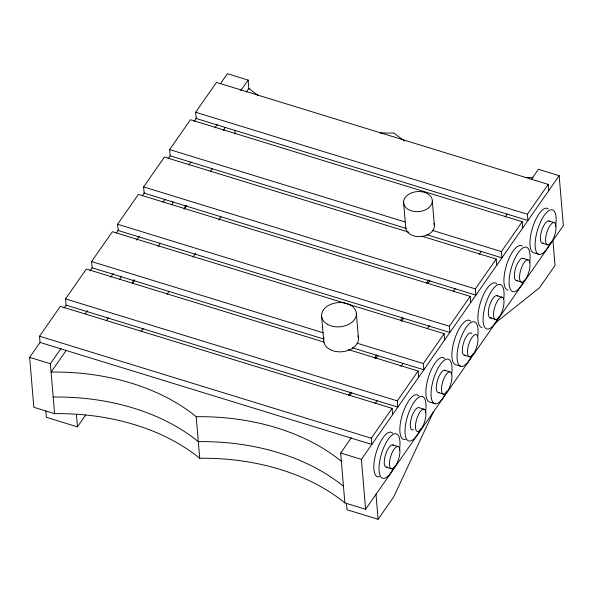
<?xml version="1.0" encoding="UTF-8"?>
<svg xmlns="http://www.w3.org/2000/svg" width="593" height="593" viewBox="0 0 593 593"><rect width="100%" height="100%" fill="white"/><g stroke="black" fill="none" stroke-linecap="round" stroke-linejoin="round"><path stroke-width="0.89" d="M433.246 412.231L393.708 496.904L378.097 519.298L346.994 509.735L346.468 503.501M392.106 408.355L371.285 438.212L371.811 444.454L40.057 342.457L39.531 336.224L60.353 306.359L392.106 408.355L392.625 414.589M348.232 349.536L418.124 371.025L397.31 400.89L397.829 407.124L66.082 305.128L65.556 298.894L86.37 269.029L324.349 342.198M323.882 339.063L92.1 267.806L91.574 261.565L112.396 231.707L444.142 333.696L444.668 339.937M470.167 296.374L449.353 326.232L449.872 332.473L118.118 230.477L117.599 224.243L138.414 194.378L470.167 296.374L470.686 302.608M421.875 236.199L496.185 259.045L475.371 288.91L475.897 295.144L144.143 193.148L143.617 186.914L164.431 157.049L408.607 232.115M406.368 228.438L170.161 155.818L169.635 149.584L190.457 119.719L522.211 221.715L522.73 227.957M548.228 184.393L527.414 214.251L527.933 220.492L196.179 118.496L195.66 112.255L216.475 82.397L548.228 184.393L548.755 190.627M531.55 179.182L538.422 169.324L559.162 175.698L563.35 225.592L365.592 509.283L344.859 502.908A198.529 138.162 -4.8 0 0 199.715 458.285A198.529 138.162 -4.8 0 0 54.578 413.662L33.838 407.287L29.65 357.386L40.228 342.22M64.022 308.086L66.134 305.054M89.928 270.919L92.041 267.88M116.369 232.99L118.481 229.958M142.276 195.823L144.388 192.792M168.182 158.657L170.302 155.625M194.096 121.491L196.735 117.696M220.537 83.561L227.408 73.702L248.141 80.077L248.904 89.15M54.578 413.662L50.383 363.761L60.96 348.595M85.281 313.704L87.401 310.665M110.661 277.294L113.307 273.499M136.575 240.128L139.214 236.333M163.008 202.198L165.128 199.166M188.922 165.032L191.035 162M214.829 127.866L217.475 124.07M240.736 90.692L248.141 80.077M66.171 350.433L51.08 372.078A198.529 138.162 -4.8 0 1 196.224 416.701A198.529 138.162 -4.8 0 1 341.368 461.324M246.236 92.123L248.838 88.394A198.529 138.162 -4.8 0 0 258.014 95.325M106.325 320.783L108.437 317.752M132.232 283.624L134.878 279.829M158.138 246.466L160.251 243.426M184.038 209.299L186.684 205.512M210.478 171.384L212.59 168.345M141.141 331.435L143.254 328.403M167.026 294.298L169.138 291.267M192.918 257.162L195.557 253.374M218.802 220.025L220.922 216.994M45.817 411.068L46.343 417.302L77.446 426.864L85.77 414.922M348.484 395.183L350.596 392.151M374.376 358.046L376.488 355.014M400.794 320.146L402.373 317.878M426.678 283.009L428.791 279.978M349.714 395.746L351.827 392.714M375.606 358.609L377.719 355.578M401.491 321.473L403.611 318.441M427.909 283.573L430.021 280.541M344.859 502.908L340.671 453.008L351.241 437.842M375.035 403.707L377.155 400.668M400.95 366.541L403.062 363.502M427.383 328.611L429.502 325.579M453.297 291.445L455.409 288.413M479.203 254.278L481.316 251.239M505.11 217.105L507.23 214.073M352.198 347.765L423.854 369.795L423.328 363.561L444.142 333.696M426.715 234.695L501.915 257.814L501.389 251.58L522.211 221.715M365.592 509.283L361.404 459.382L559.162 175.698M495.696 322.644L539.422 287.872L555.033 265.471L552.943 240.521M195.66 112.255L527.414 214.251M548.807 220.937L553.995 222.531M542.439 243.256L547.621 244.85M539.252 254.419L534.063 252.826A23.246 8.346 -72.9 0 1 532.677 227.364A23.246 8.346 -72.9 0 1 548.162 208.736M169.635 149.584L404.96 221.93M432.386 230.366L501.389 251.58M522.789 258.266L527.97 259.86M516.414 280.585L521.595 282.179M143.617 186.914L475.371 288.91M496.764 295.596L501.952 297.189M490.396 317.915L495.578 319.508M117.599 224.243L449.353 326.232M464.371 355.244L469.56 356.838M461.191 366.4L456.002 364.806A23.246 8.346 -72.9 0 1 454.935 338.381A23.246 8.346 -72.9 0 1 470.694 321.243M91.574 261.565L323.363 332.829M356.979 343.162L423.328 363.561M444.728 370.247L449.909 371.841M438.353 392.566L443.534 394.16M435.166 403.729L429.984 402.136A23.246 8.346 -72.9 0 1 428.909 375.71A23.246 8.346 -72.9 0 1 444.668 358.572M65.556 298.894L397.31 400.89M423.891 409.17L418.702 407.576A11.623 4.173 -72.9 0 0 410.964 419.599A11.623 4.173 -72.9 0 0 413.521 429.673M39.531 336.224L371.285 438.212M392.685 444.906L397.866 446.499M29.65 357.386L50.383 363.761M340.671 453.008L361.404 459.382M386.31 467.225L391.499 468.818M496.185 259.045L496.712 265.279M432.327 201.205A14.402 10.022 -4.8 0 1 410.489 210.508A14.402 10.022 -4.8 0 1 411.038 193.096A14.402 10.022 -4.8 0 1 432.327 201.205L434.424 226.148A14.402 10.022 -4.8 0 1 419.733 236.607A14.402 10.022 -4.8 0 1 405.671 226.949L403.574 202.005M418.124 371.025L418.651 377.267M375.999 494.347L378.097 519.298M356.341 313.252L358.439 338.203M321.599 316.165L323.696 341.116M234.872 130.393L235.176 133.959M196.224 416.701L199.715 458.285M76.401 414.388L77.446 426.864M343.458 486.275A198.529 138.162 -4.8 0 0 198.321 441.652A198.529 138.162 -4.8 0 0 53.177 397.028M380.083 132.854A198.529 138.162 -4.8 0 0 393.982 133.017A198.529 138.162 -4.8 0 0 404.634 140.971M533.033 177.648A198.529 138.162 -4.8 0 1 525.228 177.477M434.017 223.561A14.402 10.022 -4.8 0 1 434.395 225.281M357.905 335.868A17.434 12.134 -4.8 0 1 341.516 351.79A17.434 12.134 -4.8 0 1 324.023 337.936M387.503 467.002A11.623 4.173 -72.9 0 1 385.324 455.461A11.623 4.173 -72.9 0 1 393.656 445.439M394.249 466.839A23.246 8.346 -72.9 0 1 379.201 472.028A23.246 8.346 -72.9 0 1 390.283 436.707A23.246 8.346 -72.9 0 1 399.371 450.51M379.49 476.661A23.246 8.346 -72.9 0 1 376.251 452.296A23.246 8.346 -72.9 0 1 392.633 433.224M420.622 428.769A23.246 8.346 -72.9 0 1 405.308 435.306A23.246 8.346 -72.9 0 1 415.863 399.86A23.246 8.346 -72.9 0 1 425.544 412.239M405.508 439.331A23.246 8.346 -72.9 0 1 402.276 414.967A23.246 8.346 -72.9 0 1 418.651 395.894M439.539 392.344A11.623 4.173 -72.9 0 1 437.367 380.81A11.623 4.173 -72.9 0 1 445.699 370.788M446.64 391.439A23.246 8.346 -72.9 0 1 431.37 398.2A23.246 8.346 -72.9 0 1 441.577 362.894A23.246 8.346 -72.9 0 1 451.688 373.983M465.564 355.014A11.623 4.173 -72.9 0 1 463.385 343.48A11.623 4.173 -72.9 0 1 471.717 333.459M472.665 354.11A23.246 8.346 -72.9 0 1 457.388 360.87A23.246 8.346 -72.9 0 1 467.603 325.564A23.246 8.346 -72.9 0 1 477.713 336.654M491.582 317.692A11.623 4.173 -72.9 0 1 489.41 306.151A11.623 4.173 -72.9 0 1 497.742 296.129M498.683 316.788A23.246 8.346 -72.9 0 1 483.414 323.548A23.246 8.346 -72.9 0 1 493.621 288.235A23.246 8.346 -72.9 0 1 503.731 299.324M482.027 327.477A23.246 8.346 -72.9 0 1 480.953 301.059A23.246 8.346 -72.9 0 1 496.712 283.914M543.625 243.034A11.623 4.173 -72.9 0 1 541.446 231.5A11.623 4.173 -72.9 0 1 549.778 221.478M550.378 242.871A23.246 8.346 -72.9 0 1 535.323 248.067A23.246 8.346 -72.9 0 1 546.405 212.739A23.246 8.346 -72.9 0 1 555.5 226.541M517.607 280.363A11.623 4.173 -72.9 0 1 515.428 268.829A11.623 4.173 -72.9 0 1 523.76 258.807M524.353 280.2A23.246 8.346 -72.9 0 1 509.335 285.618A23.246 8.346 -72.9 0 1 520.076 250.402A23.246 8.346 -72.9 0 1 529.623 262.929M508.045 290.155A23.246 8.346 -72.9 0 1 506.659 264.686A23.246 8.346 -72.9 0 1 522.144 246.065M185.298 205.623A18.887 6.782 -72.9 0 1 184.816 207.973M171.814 204.83A18.887 6.782 -72.9 0 1 173.023 201.857M133.314 279.948A18.887 6.782 -72.9 0 1 132.476 283.869M119.653 279.807A18.887 6.782 -72.9 0 1 121.172 276.093M223.694 130.623A18.887 6.782 -72.9 0 1 224.88 127.621M327.403 324.289A17.434 12.134 -4.8 0 0 356.015 316.432A17.434 12.134 -4.8 0 0 333.496 303.408A17.434 12.134 -4.8 0 0 327.403 324.289M395.383 465.972A11.623 4.173 -72.9 0 0 398.837 447.033A11.623 4.173 -72.9 0 0 389.823 459.968A11.623 4.173 -72.9 0 0 395.383 465.972M421.401 428.65A11.623 4.173 -72.9 0 0 424.862 409.704A11.623 4.173 -72.9 0 0 415.849 422.639A11.623 4.173 -72.9 0 0 421.401 428.65M447.418 391.321A11.623 4.173 -72.9 0 0 450.88 372.382A11.623 4.173 -72.9 0 0 441.867 385.309A11.623 4.173 -72.9 0 0 447.418 391.321M473.444 353.991A11.623 4.173 -72.9 0 0 476.898 335.052A11.623 4.173 -72.9 0 0 467.884 347.98A11.623 4.173 -72.9 0 0 473.444 353.991M499.462 316.662A11.623 4.173 -72.9 0 0 502.923 297.723A11.623 4.173 -72.9 0 0 493.91 310.658A11.623 4.173 -72.9 0 0 499.462 316.662M551.505 242.011A11.623 4.173 -72.9 0 0 554.966 223.072A11.623 4.173 -72.9 0 0 545.953 235.999A11.623 4.173 -72.9 0 0 551.505 242.011M525.487 279.34A11.623 4.173 -72.9 0 0 528.941 260.401A11.623 4.173 -72.9 0 0 519.928 273.329A11.623 4.173 -72.9 0 0 525.487 279.34"/></g></svg>
